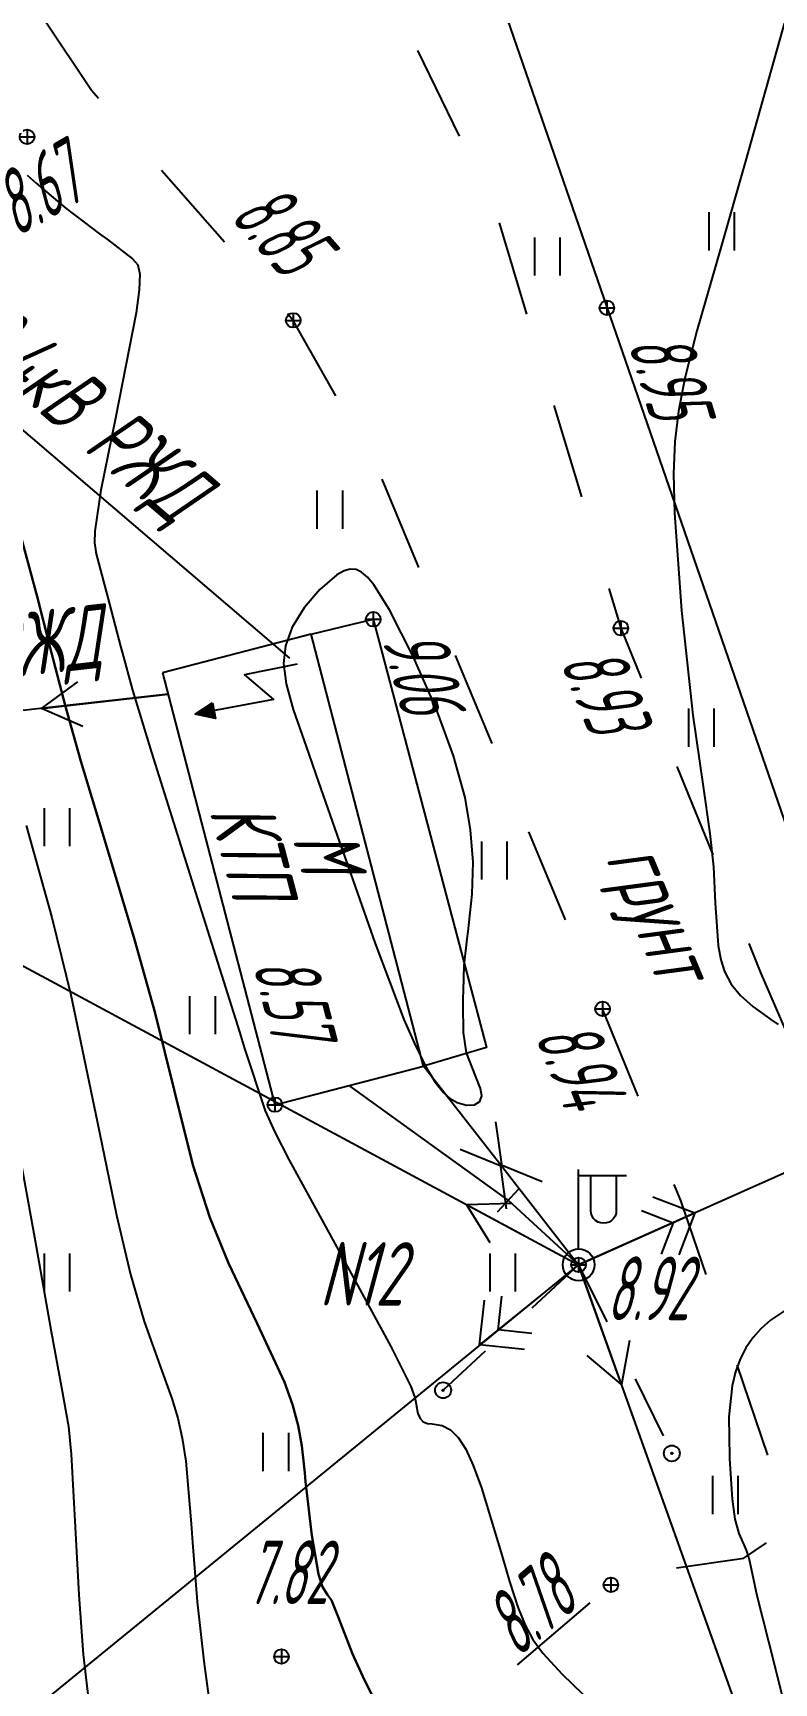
# Model space of a CAD drawing. Extents: x 1233805 to 1234355, y 654698 to 655114.
# Drawn here: x 1234153.41 to 1234165.05, y 654928.25 to 654954.19 of the extents above; entities that cross this region are included whole.
import ezdxf

# ---------------------------------------------------------------- set-up
doc = ezdxf.new("R2010")
doc.units = 0
doc.linetypes.add('ИИDash_10_10', pattern=[2, 1, -1])
doc.linetypes.add('ИИDash_15_15', pattern=[3, 1.5, -1.5])
for name, color, linetype, lineweight in [('ИИ_ГОРИЗОНТАЛИ_ОСН', 32, 'Continuous', 25), ('ИИ_ГОРИЗОНТАЛИ_УТОЛЩ', 32, 'Continuous', 30), ('ИИ_ДОРОГИ_АД', 7, 'Continuous', 25), ('ИИ_ЛЭП_ВН', 250, 'Continuous', 25), ('ИИ_ЛЭП_НН', 250, 'Continuous', 25), ('ИИ_ОБОРУДОВАНИЕ', 250, 'Continuous', 25), ('ИИ_ОГРАДЫ', 7, 'Continuous', 25), ('ИИ_ОТМЕТКИ', 7, 'Continuous', 25), ('ИИ_УГОДЬЯ', 7, 'Continuous', 25), ('ИИ_ЭЛЕКТРОКАБЕЛЬ_ВН', 240, 'Continuous', 25), ('ИИ_ЭЛЕКТРОКАБЕЛЬ_НН', 240, 'Continuous', 25)]:
    doc.layers.add(name, color=color, linetype=linetype, lineweight=lineweight)
doc.styles.add('VNIPISIMPLEXCUR', font='simplex.shx', dxfattribs={"width": 0.8, "oblique": 15})
doc.styles.add('ГОСТ 2.304 КУРСИВ', font='cs_gost2304.shx', dxfattribs={"oblique": 15})
doc.linetypes.add('ИИ051191', pattern='A,4,-2,[21,3dservice.shx,S=1,R=0,X=0,Y=0],8,[21,3dservice.shx,S=1,R=180,X=0,Y=0],-2,4', length=20)
doc.linetypes.add('ИИ051193', pattern='A,4,-2,[22,3dservice.shx,S=1,R=0,X=0,Y=0],8,[22,3dservice.shx,S=1,R=180,X=0,Y=0],-2,4', length=20)
doc.linetypes.add('ИИ054741_6', pattern='A,2,-0.5,[35,3dservice.shx,S=1,R=0,X=0,Y=0],-0.5,2', length=5)
doc.linetypes.add('ИИ054742_3', pattern='A,2,-0.5,[4,3dservice.shx,S=1,R=0,X=0,Y=0],-0.5,2', length=5)

# ---------------------------------------------------------------- blocks, each defined once
blk = doc.blocks.new('ИИ05401')
at = {"color": 0, "linetype": 'Continuous', "lineweight": 25}
for points in [[(-0.4, 1.2), (-0.4, 0)], [(0.4, 1.2), (0.4, 0)]]:
    blk.add_lwpolyline(points, dxfattribs=at)
blk = doc.blocks.new('ИИ0511015')
at = {"linetype": 'Continuous', "lineweight": 25}
blk.add_hatch(color=0, dxfattribs=at).paths.add_polyline_path([(-0.05, 0, 1), (0.05, 0, 1)])
at = {"color": 0, "linetype": 'Continuous', "lineweight": 25, "flags": 128}
for points in [[(0, 0.5), (0, 3)], [(0, 2.806), (1.5, 2.806)], [(1.184, 2.806), (1.184, 1.706), (1.174, 1.617), (1.144, 1.532), (1.096, 1.456), (1.033, 1.393), (0.957, 1.345), (0.873, 1.316), (0.784, 1.306), (0.695, 1.316), (0.61, 1.345), (0.534, 1.393), (0.471, 1.456), (0.423, 1.532), (0.394, 1.617), (0.384, 1.706), (0.384, 2.806)]]:
    blk.add_lwpolyline(points, dxfattribs=at)
at = {"color": 0, "linetype": 'Continuous', "lineweight": 25}
for radius in [0.5, 0.05]:
    blk.add_circle((0, 0), radius, dxfattribs=at)
blk = doc.blocks.new('ИИ05112')
at = {"linetype": 'Continuous'}
blk.add_hatch(color=0, dxfattribs=at).paths.add_polyline_path([(-0.201, 0.618), (0.297, 0.578), (0, 0)])
at = {"color": 0, "linetype": 'Continuous'}
blk.add_lwpolyline([(-0.691, 3.5), (-0.79, 1.812), (0.199, 2.492), (0, 0)], dxfattribs=at)
blk.add_lwpolyline([(-0.201, 0.618), (0.297, 0.578), (0, 0)], close=True, dxfattribs=at)
blk = doc.blocks.new('ИИ051144')
at = {"color": 0, "linetype": 'Continuous', "lineweight": 25, "flags": 128}
for points in [[(2.775, 0.707), (4, 0), (2.775, -0.707)], [(4, 0), (0, 0)]]:
    blk.add_lwpolyline(points, dxfattribs=at)
blk = doc.blocks.new('ИИ051141')
at = {"color": 0, "linetype": 'Continuous', "lineweight": 25, "flags": 128}
for points in [[(2.5, 0.75), (3.25, 0), (2.5, -0.75)], [(3, 1), (4, 0), (3, -1)], [(0, 0), (4, 0)]]:
    blk.add_lwpolyline(points, dxfattribs=at)
blk = doc.blocks.new('ИИ05116')
at = {"color": 0, "linetype": 'Continuous', "lineweight": 25, "flags": 128}
for points in [[(3, 0), (0, 0)], [(3, 0.5), (3, -0.5)]]:
    blk.add_lwpolyline(points, dxfattribs=at)
blk = doc.blocks.new('ИИ051081')
at = {"linetype": 'Continuous', "lineweight": 25}
blk.add_hatch(color=0, dxfattribs=at).paths.add_polyline_path([(-0.05, 0, 1), (0.05, 0, 1)])
at = {"color": 0, "linetype": 'Continuous', "lineweight": 25}
for radius in [0.5, 0.05]:
    blk.add_circle((0, 0), radius, dxfattribs=at)
blk = doc.blocks.new('PICKET')
at = {"color": 0, "linetype": 'Continuous', "lineweight": 25}
for p, q in [((-0.23, 0), (0.23, 0)), ((0, 0.23), (0, -0.23))]:
    blk.add_line(p, q, dxfattribs=at)
blk.add_circle((0, 0), 0.23, dxfattribs=at)
at = {"color": 0, "linetype": 'Continuous', "style": 'VNIPISIMPLEXCUR', "oblique": 15, "width": 0.8}
blk.add_attdef('OTMETKA', (1.25, 0.3), '', height=2, dxfattribs=at)
at = {"color": 8, "linetype": 'Continuous', "style": 'VNIPISIMPLEXCUR', "oblique": 15, "width": 0.8, "flags": 1}
blk.add_attdef('NOMER', (1.25, -2.7), '', height=2, dxfattribs=at)

msp = doc.modelspace()

# ---------------------------------------------------------------- linework, layer by layer
at = {"layer": 'ИИ_ГОРИЗОНТАЛИ_ОСН', "flags": 128}
for points, elevation in [([(1234165.771, 654956.355), (1234164.601, 654952.174), (1234164.204, 654950.794), (1234163.837, 654949.508), (1234163.648, 654948.765), (1234163.546, 654948.246), (1234163.49, 654947.768), (1234163.47, 654947.259), (1234163.484, 654946.64), (1234163.591, 654945.109), (1234163.77, 654943.466), (1234163.927, 654942.38), (1234164.04, 654941.604), (1234164.096, 654941.08), (1234164.124, 654940.514), (1234164.167, 654939.843), (1234164.209, 654939.619), (1234164.268, 654939.433), (1234164.373, 654939.239), (1234164.522, 654939.057), (1234164.715, 654938.885), (1234164.998, 654938.682), (1234165.112, 654938.603)], 9), ([(1234153.317, 654951.955), (1234153.459, 654951.831), (1234153.931, 654951.429), (1234154.452, 654951.034), (1234154.577, 654950.942), (1234154.971, 654950.638), (1234155.053, 654950.544), (1234155.085, 654950.399), (1234155.078, 654950.153), (1234155.03, 654949.789), (1234154.704, 654948.134), (1234154.474, 654947), (1234154.377, 654946.357), (1234154.372, 654946.172), (1234154.393, 654946.035), (1234154.393, 654946.035), (1234154.397, 654946.022), (1234154.514, 654945.566), (1234154.577, 654945.33), (1234154.789, 654944.527), (1234154.807, 654944.455), (1234154.97, 654943.859), (1234155.268, 654942.879), (1234155.961, 654940.677), (1234156.649, 654938.488), (1234156.731, 654938.224), (1234157.056, 654937.247), (1234157.206, 654936.909), (1234157.432, 654936.468), (1234158.209, 654935.046), (1234159.029, 654933.543), (1234159.341, 654932.913), (1234159.407, 654932.739), (1234159.433, 654932.61), (1234159.434, 654932.598), (1234159.454, 654932.488), (1234159.487, 654932.41), (1234159.536, 654932.357), (1234159.602, 654932.33), (1234159.677, 654932.323), (1234159.836, 654932.299), (1234159.967, 654932.231), (1234160.09, 654932.107), (1234160.206, 654931.926), (1234160.323, 654931.671), (1234160.452, 654931.321), (1234160.778, 654930.247), (1234160.894, 654929.848), (1234161.023, 654929.443), (1234161.136, 654929.159), (1234161.258, 654928.935), (1234161.415, 654928.721), (1234161.721, 654928.387), (1234162.2, 654927.923)], 8.5), ([(1234153.301, 654941.733), (1234153.705, 654940.283), (1234154.004, 654939.071), (1234154.418, 654937.082), (1234154.722, 654935.605), (1234154.939, 654934.673), (1234155.154, 654933.933), (1234155.43, 654933.157), (1234155.588, 654932.725), (1234155.682, 654932.413), (1234155.753, 654932.098), (1234155.808, 654931.739), (1234155.891, 654930.755), (1234155.911, 654930.458), (1234155.989, 654929.529), (1234156.09, 654928.595), (1234156.162, 654928.051)], 7.5), ([(1234152.681, 654939.362), (1234153.44, 654935.199), (1234153.693, 654933.775), (1234153.856, 654932.895), (1234153.964, 654932.283), (1234154.009, 654931.848), (1234154.072, 654930.7), (1234154.127, 654929.636), (1234154.197, 654928.701), (1234154.298, 654927.85)], 7), ([(1234165.366, 654934.204), (1234164.991, 654933.952), (1234164.841, 654933.819), (1234164.717, 654933.681), (1234164.606, 654933.52), (1234164.515, 654933.34), (1234164.442, 654933.142), (1234164.388, 654932.923), (1234164.335, 654932.433), (1234164.349, 654931.799), (1234164.349, 654931.797), (1234164.35, 654931.774), (1234164.389, 654931.143), (1234164.433, 654930.824), (1234164.496, 654930.602), (1234164.592, 654930.374), (1234164.609, 654930.338), (1234164.648, 654930.23), (1234164.65, 654930.216), (1234164.777, 654929.624), (1234164.96, 654928.901), (1234165.252, 654927.734)], 9)]:
    msp.add_lwpolyline(points, dxfattribs=dict(at, elevation=elevation))
at = {"layer": 'ИИ_ГОРИЗОНТАЛИ_ОСН', "elevation": 9, "flags": 128}
msp.add_lwpolyline([(1234160.072, 654937.376), (1234160.215, 654937.334), (1234160.34, 654937.34), (1234160.426, 654937.391), (1234160.459, 654937.48), (1234160.437, 654937.598), (1234160.356, 654937.796), (1234160.219, 654938.155), (1234160.169, 654938.475), (1234160.165, 654938.918), (1234160.167, 654939.013), (1234160.169, 654939.135), (1234160.181, 654939.531), (1234160.225, 654939.947), (1234160.241, 654940.066), (1234160.306, 654940.649), (1234160.319, 654941.156), (1234160.282, 654941.664), (1234160.194, 654942.173), (1234160.011, 654942.826), (1234159.738, 654943.571), (1234159.385, 654944.378), (1234159.006, 654945.12), (1234158.761, 654945.514), (1234158.662, 654945.634), (1234158.57, 654945.713), (1234158.482, 654945.754), (1234158.392, 654945.761), (1234158.296, 654945.733), (1234158.182, 654945.669), (1234157.914, 654945.443), (1234157.665, 654945.151), (1234157.481, 654944.849), (1234157.374, 654944.557), (1234157.345, 654944.278), (1234157.385, 654943.957), (1234157.496, 654943.554), (1234157.734, 654942.869), (1234157.852, 654942.535), (1234158.186, 654941.575), (1234158.294, 654941.264), (1234158.783, 654939.875), (1234159.235, 654938.682), (1234159.42, 654938.257), (1234159.588, 654937.923), (1234159.725, 654937.698), (1234159.855, 654937.534), (1234159.96, 654937.441), (1234160.072, 654937.376)], close=True, dxfattribs=at)
at = {"layer": 'ИИ_ГОРИЗОНТАЛИ_УТОЛЩ', "elevation": 8, "flags": 128}
msp.add_lwpolyline([(1234152.8, 654947.817), (1234153.473, 654945.33), (1234153.669, 654944.565), (1234153.919, 654943.602), (1234154.161, 654942.744), (1234154.506, 654941.598), (1234155.002, 654939.939), (1234155.326, 654938.78), (1234155.625, 654937.575), (1234155.921, 654936.397), (1234156.185, 654935.57), (1234156.48, 654934.851), (1234156.928, 654933.9), (1234157.356, 654932.978), (1234157.485, 654932.629), (1234157.575, 654932.301), (1234157.633, 654931.979), (1234157.677, 654931.557), (1234157.689, 654931.416), (1234157.787, 654930.568), (1234157.893, 654929.96), (1234157.955, 654929.764), (1234158.035, 654929.639), (1234158.097, 654929.552), (1234158.2, 654929.29), (1234158.426, 654928.708), (1234158.616, 654928.293), (1234158.831, 654927.873)], dxfattribs=at)
at = {"layer": 'ИИ_ДОРОГИ_АД', "linetype": 'ИИDash_15_15', "flags": 128}
for points in [[(1234149.635, 654921.668), (1234149.754, 654921.13), (1234150.146, 654920.593), (1234150.836, 654920.465), (1234152.087, 654920.881), (1234162.484, 654929.793), (1234163.045, 654929.995), (1234164.574, 654930.213), (1234165.078, 654930.55), (1234165.161, 654931.222), (1234163.581, 654935.835), (1234162.355, 654938.848), (1234158.875, 654947.212), (1234157.496, 654949.672), (1234154.325, 654953.284), (1234152.827, 654955.53), (1234151.49, 654958.433), (1234150.956, 654960.16), (1234150.603, 654963.557), (1234151, 654969.058), (1234150.845, 654972.94), (1234149.764, 654976.479), (1234148.018, 654981.63), (1234143.529, 654990.763), (1234140.432, 654996.939), (1234138.794, 655001.505), (1234135.373, 655010.163), (1234132.771, 655016.611), (1234131.197, 655022.879), (1234130.954, 655026.242), (1234128.805, 655037.406), (1234128.25, 655044.519), (1234127.548, 655055.305), (1234126.662, 655059.355), (1234126.839, 655067.454), (1234126.984, 655069.624), (1234127.974, 655071.322), (1234129.601, 655072.489), (1234132.183, 655074.257), (1234133.846, 655076.485), (1234134.667, 655078.409), (1234137.588, 655077.858), (1234137.66, 655077.059), (1234137.66, 655075.087), (1234136.817, 655071.851), (1234134.933, 655071.962), (1234132.803, 655071.112), (1234130.675, 655069.539), (1234130.01, 655067.921), (1234129.564, 655065.209), (1234129.497, 655062.129), (1234130.429, 655055.517), (1234131.007, 655052.119), (1234131.295, 655049.748), (1234131.203, 655046.987), (1234131.045, 655041.89), (1234131.686, 655035.66), (1234132.101, 655033.679), (1234133.917, 655031.528), (1234135.844, 655030.833), (1234137.144, 655030.855), (1234138.699, 655031.051), (1234139.057, 655028.25), (1234137.018, 655027.399), (1234135.269, 655026.054), (1234134.571, 655024.637), (1234134.481, 655023.27), (1234134.502, 655020.729), (1234136.715, 655013.043), (1234141.134, 655003.131), (1234145.015, 654994.038), (1234147.997, 654987.279), (1234150.196, 654982.328), (1234151.227, 654982.278)], [(1234156.254, 654967.725), (1234155.144, 654966.569), (1234156.714, 654961.166), (1234158.101, 654956.676), (1234160.669, 654951.404), (1234162.641, 654944.833), (1234164.831, 654939.43), (1234165.923, 654936.885), (1234167.077, 654934.98), (1234168.347, 654934.317), (1234169.097, 654934.302), (1234169.717, 654934.807), (1234170.352, 654935.702), (1234170.516, 654937.81), (1234169.633, 654942.055)]]:
    msp.add_lwpolyline(points, dxfattribs=at)
at = {"layer": 'ИИ_ЛЭП_ВН', "flags": 128}
msp.add_lwpolyline([(1234249.351, 654825.911), (1234230.643, 654877.053), (1234219.422, 654907.631), (1234196.274, 654950.12), (1234161.978, 654934.825)], dxfattribs=at)
at = {"layer": 'ИИ_ЛЭП_ВН', "elevation": -11.67, "flags": 128}
msp.add_lwpolyline([(1234104.321, 654887.734), (1234161.978, 654934.825)], dxfattribs=at)
at = {"layer": 'ИИ_ЛЭП_ВН', "linetype": 'ИИDash_10_10', "elevation": -11.67, "flags": 128}
for points in [[(1234161.978, 654934.825), (1234159.849, 654932.853)], [(1234161.978, 654934.825), (1234163.442, 654931.86)]]:
    msp.add_lwpolyline(points, dxfattribs=at)
at = {"layer": 'ИИ_ЛЭП_НН', "elevation": -11.67, "flags": 128}
for points in [[(1234125.308, 654954.573), (1234161.978, 654934.825)], [(1234161.978, 654934.825), (1234173.077, 654903.717), (1234180.16, 654873.686), (1234184.365, 654839.004), (1234184.636, 654804.491), (1234183.229, 654770.133), (1234192.646, 654732.06)]]:
    msp.add_lwpolyline(points, dxfattribs=at)
at = {"layer": 'ИИ_ЛЭП_НН', "flags": 128}
msp.add_lwpolyline([(1234155.529, 654943.795), (1234142.008, 654942.277)], dxfattribs=at)
at = {"layer": 'ИИ_ОБОРУДОВАНИЕ'}
msp.add_lwpolyline([(1234155.441, 654944.133), (1234157.207, 654937.342), (1234159.543, 654937.95), (1234157.777, 654944.74)], close=True, dxfattribs=at)
at = {"layer": 'ИИ_ОГРАДЫ', "linetype": 'ИИ054741_6'}
msp.add_lwpolyline([(1234163.765, 655007.785), (1234162.759, 655010.91), (1234143.221, 655005.455), (1234165.738, 654940.271), (1234169.342, 654941.729)], dxfattribs=at)
at = {"layer": 'ИИ_ОГРАДЫ', "linetype": 'ИИ054742_3', "flags": 128}
msp.add_lwpolyline([(1234157.777, 654944.74), (1234158.753, 654944.973), (1234160.533, 654938.239), (1234159.543, 654937.95)], dxfattribs=at)
at = {"layer": 'ИИ_ЭЛЕКТРОКАБЕЛЬ_ВН', "linetype": 'ИИ051191', "elevation": -11.67, "flags": 128}
msp.add_lwpolyline([(1234160.873, 654935.84), (1234158.375, 654937.646)], dxfattribs=at)
at = {"layer": 'ИИ_ЭЛЕКТРОКАБЕЛЬ_НН', "linetype": 'ИИ051193', "flags": 128}
msp.add_lwpolyline([(1234104.61, 654961.649), (1234136.273, 654962.468), (1234157.435, 654944.36)], dxfattribs=at)

# ---------------------------------------------------------------- block references
at = {"layer": 'ИИ_ЛЭП_ВН'}
for name, p, xscale, yscale, zscale in [('ИИ0511015', (1234161.978, 654934.825, -11.67), 0.5, 0.5, 0.5), ('ИИ051081', (1234159.849, 654932.853, -11.67), 0.25, 0.25, 0.25), ('ИИ051081', (1234163.442, 654931.86, -11.67), 0.25, 0.25, 0.25)]:
    msp.add_blockref(name, p, dxfattribs=dict(at, xscale=xscale, yscale=yscale, zscale=zscale))
at = {"layer": 'ИИ_ЛЭП_ВН', "xscale": 0.5, "yscale": 0.5, "zscale": 0.5}
for name, p, rotation in [('ИИ05116', (1234161.978, 654934.825, -11.67), 137.4492780020344), ('ИИ051141', (1234161.978, 654934.825), 24.03440545015105), ('ИИ051141', (1234161.978, 654934.825), 218.9773409541725)]:
    msp.add_blockref(name, p, dxfattribs=dict(at, rotation=rotation))
at = {"layer": 'ИИ_ЛЭП_НН', "xscale": 0.4999999999999997, "yscale": 0.4999999999999997, "zscale": 0.4999999999999997}
for p, rotation in [((1234155.529, 654943.795), 186.4063052014577), ((1234159.543, 654937.95), 307.9287429823354), ((1234161.978, 654934.825, -11.67), 127.9287429897186), ((1234161.978, 654934.825, -11.67), 151.696632112375), ((1234161.978, 654934.825), 289.6370253546032)]:
    msp.add_blockref('ИИ051144', p, dxfattribs=dict(at, rotation=rotation))
at = {"layer": 'ИИ_ОБОРУДОВАНИЕ', "xscale": 0.4999999999999997, "yscale": 0.4999999999999997, "zscale": 0.4999999999999997, "rotation": 285}
msp.add_blockref('ИИ05112', (1234155.956, 654943.483), dxfattribs=at)
at = {"layer": 'ИИ_ОТМЕТКИ'}
ref = msp.add_blockref('PICKET', (1234153.315, 654952.557, 8.666), dxfattribs=dict(at, xscale=0.5, yscale=0.5, zscale=0.5))
ref.add_attrib('OTMETKA', '8.67', (1234153.144, 654950.964, 8.666), dxfattribs={"layer": '0', "color": 0, "linetype": 'Continuous', "height": 1, "rotation": 29.8234, "style": 'ГОСТ 2.304 КУРСИВ', "oblique": 15, "width": 0.65})
ref = msp.add_blockref('PICKET', (1234157.496, 654949.672, 8.854), dxfattribs=dict(at, xscale=0.5, yscale=0.5, zscale=0.5))
ref.add_attrib('OTMETKA', '8.85', (1234156.477, 654951.298, 8.854), dxfattribs={"layer": '0', "color": 0, "linetype": 'Continuous', "height": 1, "rotation": 311.2888, "style": 'ГОСТ 2.304 КУРСИВ', "oblique": 15, "width": 0.65})
ref = msp.add_blockref('PICKET', (1234162.422, 654949.868, 8.951), dxfattribs=dict(at, xscale=0.5, yscale=0.5, zscale=0.5))
ref.add_attrib('OTMETKA', '8.95', (1234162.746, 654949.313, 8.951), dxfattribs={"layer": '0', "color": 0, "linetype": 'Continuous', "height": 1, "rotation": 286.7015, "style": 'ГОСТ 2.304 КУРСИВ', "oblique": 15, "width": 0.65})
ref = msp.add_blockref('PICKET', (1234158.753, 654944.973, 9.06), dxfattribs=dict(at, xscale=0.5, yscale=0.5, zscale=0.5))
ref.add_attrib('OTMETKA', '9.06', (1234158.886, 654944.664, 9.06), dxfattribs={"layer": '0', "color": 0, "linetype": 'Continuous', "height": 1, "rotation": 284.8008, "style": 'ГОСТ 2.304 КУРСИВ', "oblique": 15, "width": 0.65})
ref = msp.add_blockref('PICKET', (1234162.641, 654944.833, 8.934), dxfattribs=dict(at, xscale=0.5, yscale=0.5, zscale=0.5))
ref.add_attrib('OTMETKA', '8.93', (1234161.677, 654944.305, 8.934), dxfattribs={"layer": '0', "color": 0, "linetype": 'Continuous', "height": 1, "rotation": 292.068, "style": 'ГОСТ 2.304 КУРСИВ', "oblique": 15, "width": 0.65})
ref = msp.add_blockref('PICKET', (1234157.207, 654937.342, 8.568), dxfattribs=dict(at, xscale=0.5, yscale=0.5, zscale=0.5))
ref.add_attrib('OTMETKA', '8.57', (1234156.853, 654939.544, 8.568), dxfattribs={"layer": '0', "color": 0, "linetype": 'Continuous', "height": 1, "rotation": 284.5737, "style": 'ГОСТ 2.304 КУРСИВ', "oblique": 15, "width": 0.65})
ref = msp.add_blockref('PICKET', (1234162.355, 654938.848, 8.94), dxfattribs=dict(at, xscale=0.5, yscale=0.5, zscale=0.5))
ref.add_attrib('OTMETKA', '8.94', (1234161.277, 654938.428, 8.94), dxfattribs={"layer": '0', "color": 0, "linetype": 'Continuous', "height": 1, "rotation": 292.1482, "style": 'ГОСТ 2.304 КУРСИВ', "oblique": 15, "width": 0.65})
ref = msp.add_blockref('PICKET', (1234161.978, 654934.825, 8.92), dxfattribs=dict(at, xscale=0.5, yscale=0.5, zscale=0.5))
ref.add_attrib('OTMETKA', '8.92', (1234162.412, 654933.954, 8.92), dxfattribs={"layer": '0', "color": 0, "linetype": 'Continuous', "height": 1, "style": 'ГОСТ 2.304 КУРСИВ', "oblique": 15, "width": 0.65})
ref = msp.add_blockref('PICKET', (1234157.31, 654928.666, 7.819), dxfattribs=dict(at, xscale=0.5, yscale=0.5, zscale=0.5))
ref.add_attrib('OTMETKA', '7.82', (1234156.758, 654929.49, 7.819), dxfattribs={"layer": '0', "color": 0, "linetype": 'Continuous', "height": 1, "style": 'ГОСТ 2.304 КУРСИВ', "oblique": 15, "width": 0.65})
ref = msp.add_blockref('PICKET', (1234162.484, 654929.793, 8.779), dxfattribs=dict(at, xscale=0.5, yscale=0.5, zscale=0.5))
ref.add_attrib('OTMETKA', '8.78', (1234161.02, 654928.628, 8.779), dxfattribs={"layer": '0', "color": 0, "linetype": 'Continuous', "height": 1, "rotation": 40.6025, "style": 'ГОСТ 2.304 КУРСИВ', "oblique": 15, "width": 0.65})
at = {"layer": 'ИИ_УГОДЬЯ', "xscale": 0.5, "yscale": 0.5, "zscale": 0.5}
for p in [(1234164.221, 654950.771), (1234161.485, 654950.377), (1234158.068, 654946.397), (1234163.903, 654942.968), (1234153.781, 654941.405), (1234160.65, 654940.881), (1234156.067, 654938.448), (1234153.781, 654934.405), (1234160.781, 654934.405), (1234157.22, 654931.583), (1234164.281, 654930.905)]:
    msp.add_blockref('ИИ05401', p, dxfattribs=at)

# ---------------------------------------------------------------- texts
at = {"layer": 'ИИ_ДОРОГИ_АД', "style": 'ГОСТ 2.304 КУРСИВ', "oblique": 15, "width": 0.8}
msp.add_text('грунт', height=1, rotation=292.5891, dxfattribs=at).set_placement((1234162.398, 654941.22))
at = {"layer": 'ИИ_ЛЭП_ВН', "style": 'ГОСТ 2.304 КУРСИВ', "oblique": 15, "width": 0.8}
msp.add_text('N12', height=1, dxfattribs=at).set_placement((1234157.903, 654934.181))
at = {"layer": 'ИИ_ЛЭП_НН', "style": 'ГОСТ 2.304 КУРСИВ', "oblique": 15, "width": 0.8}
msp.add_text('0.4кВ РЖД', height=1, rotation=6.4063, dxfattribs=at).set_placement((1234150.166, 654943.729))
at = {"layer": 'ИИ_ОБОРУДОВАНИЕ', "style": 'ГОСТ 2.304 КУРСИВ', "oblique": 15, "width": 0.8}
for s, p in [('КТП', (1234156.174, 654941.967)), ('М', (1234157.482, 654941.531))]:
    msp.add_text(s, height=1, rotation=284.5737, dxfattribs=at).set_placement(p)
at = {"layer": 'ИИ_ЭЛЕКТРОКАБЕЛЬ_НН', "color": 7, "style": 'ГОСТ 2.304 КУРСИВ', "oblique": 15, "width": 0.8}
msp.add_text('2каб.0.4кВ РЖД', height=1, rotation=319.4461, dxfattribs=at).set_placement((1234150.79, 654950.545))

doc.saveas('drawing.dxf')
